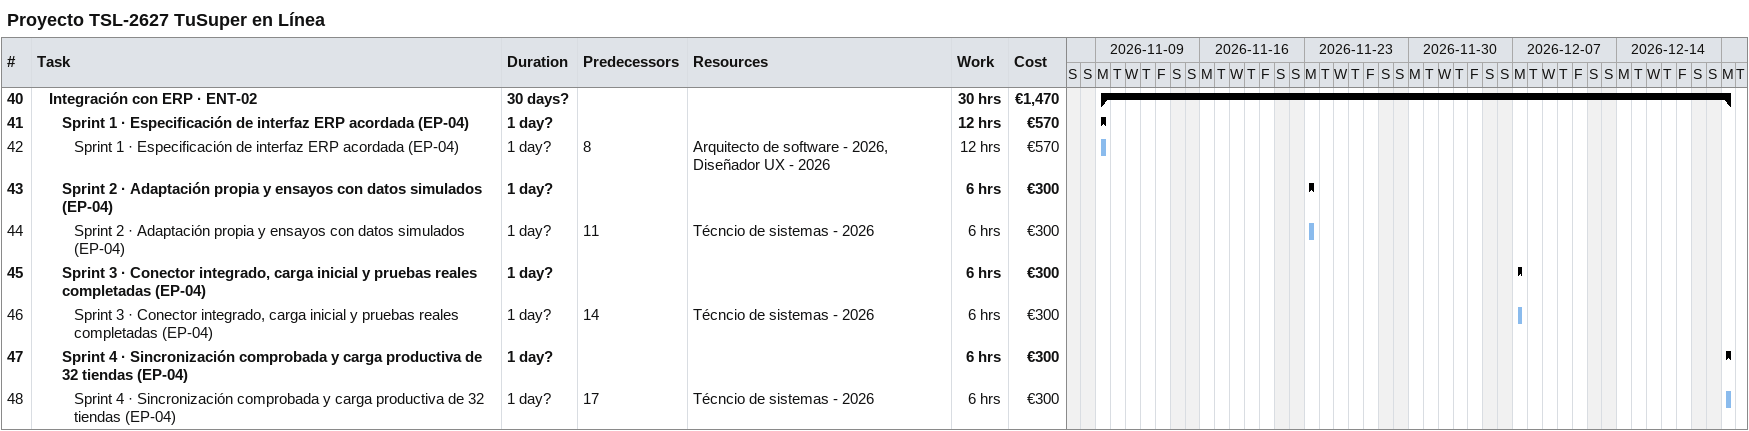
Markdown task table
Proyecto TSL-2627 TuSuper en Línea

| ID | Level | Task | Duration | Start | Finish | Predecessors | Resources | Work (h) | Cost (€) |
|---|---|---|---|---|---|---|---|---|---|
| 40 | 2 | **Integración con ERP · ENT-02** | 30d? | 2026-11-09 | 2026-12-21 |  |  | 30 | 1470 |
| 41 | 3 | **Sprint 1 · Especificación de interfaz ERP acordada (EP-04)** | 1d? | 2026-11-09 | 2026-11-09 |  |  | 12 | 570 |
| 42 | 4 | Sprint 1 · Especificación de interfaz ERP acordada (EP-04) | 1d? | 2026-11-09 | 2026-11-09 | 8 | Arquitecto de software - 2026, Diseñador UX - 2026 | 12 | 570 |
| 43 | 3 | **Sprint 2 · Adaptación propia y ensayos con datos simulados (EP-04)** | 1d? | 2026-11-23 | 2026-11-23 |  |  | 6 | 300 |
| 44 | 4 | Sprint 2 · Adaptación propia y ensayos con datos simulados (EP-04) | 1d? | 2026-11-23 | 2026-11-23 | 11 | Técncio de sistemas - 2026 | 6 | 300 |
| 45 | 3 | **Sprint 3 · Conector integrado, carga inicial y pruebas reales completadas (EP-04)** | 1d? | 2026-12-07 | 2026-12-07 |  |  | 6 | 300 |
| 46 | 4 | Sprint 3 · Conector integrado, carga inicial y pruebas reales completadas (EP-04) | 1d? | 2026-12-07 | 2026-12-07 | 14 | Técncio de sistemas - 2026 | 6 | 300 |
| 47 | 3 | **Sprint 4 · Sincronización comprobada y carga productiva de 32 tiendas (EP-04)** | 1d? | 2026-12-21 | 2026-12-21 |  |  | 6 | 300 |
| 48 | 4 | Sprint 4 · Sincronización comprobada y carga productiva de 32 tiendas (EP-04) | 1d? | 2026-12-21 | 2026-12-21 | 17 | Técncio de sistemas - 2026 | 6 | 300 |
